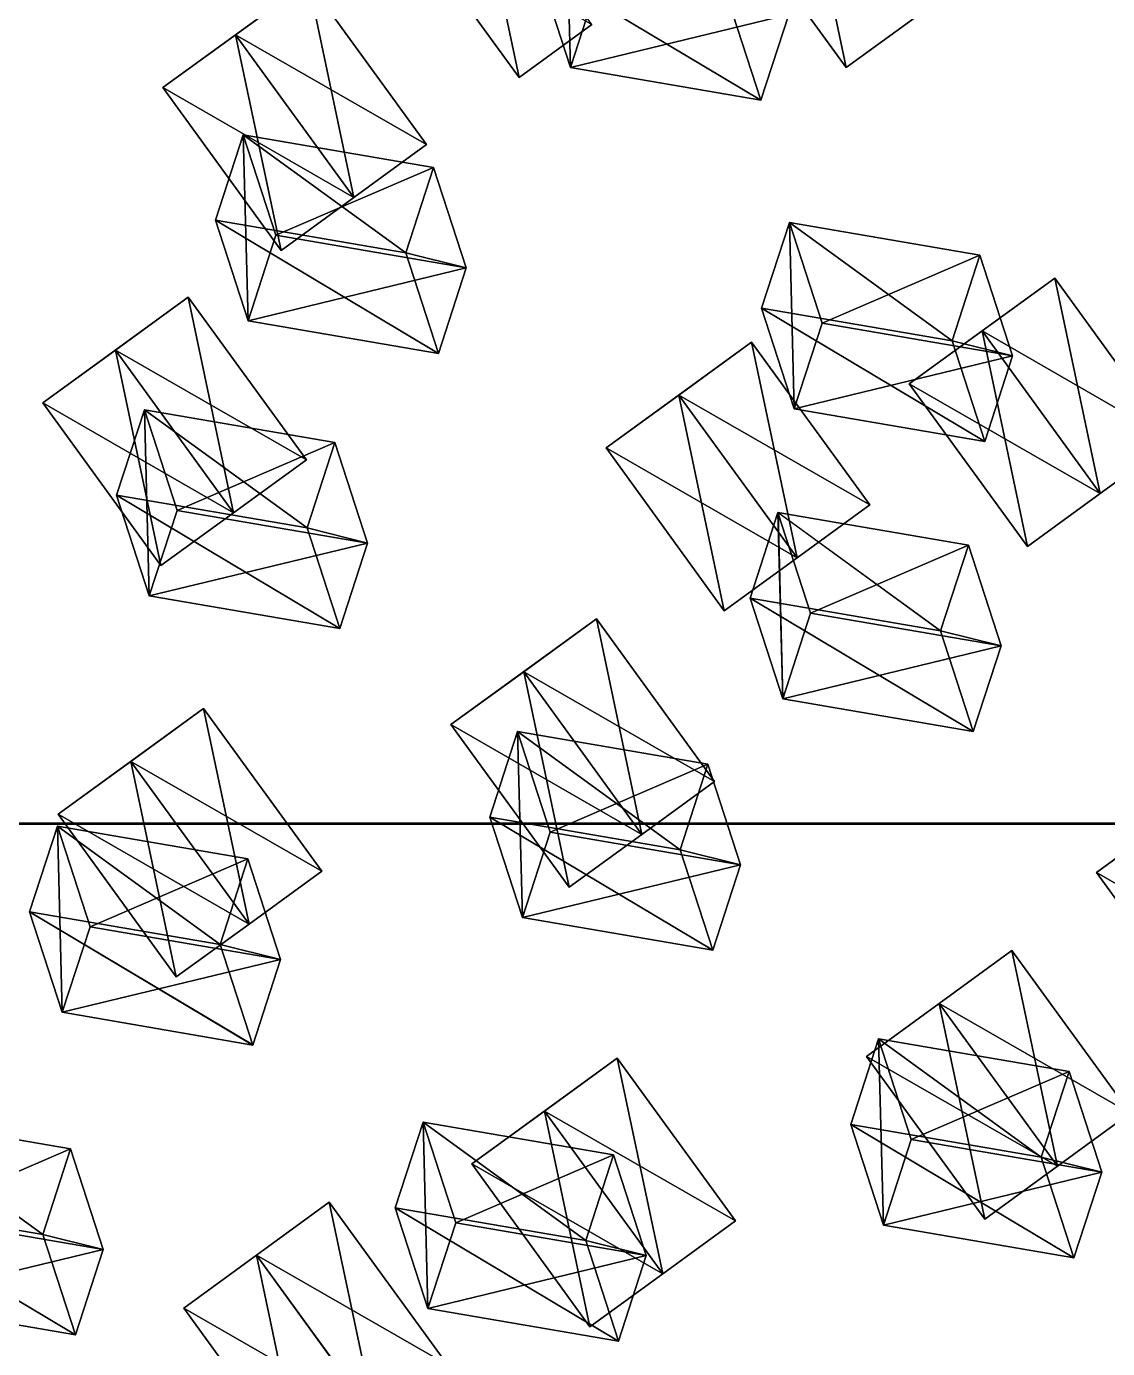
# Model space of a CAD drawing. Header units: metres. Extents: x -324 to 324, y -310 to 311.
# Drawn here: x 110.4 to 164.2, y 164.2 to 230 of the extents above; entities that cross this region are included whole.
import ezdxf

# ---------------------------------------------------------------- set-up
doc = ezdxf.new("R2010")
doc.units = ezdxf.units.M

msp = doc.modelspace()

# ---------------------------------------------------------------- linework, layer by layer
for points in [[(-61.753036, 190.3664, -738.10077), (261.85678, 190.37573, -938.09595), (100.055176, 307.93848, -1061.6997), (100.055275, 307.93857, -1061.6996)], [(261.94806, 190.31651, -938.3003), (61.935257, 190.3072, -1261.8992), (100.13973, 307.87, -1061.904), (100.13983, 307.8701, -1061.9039)], [(148.9338, 238.64662, -1072.1558), (145.31541, 236.01772, -1081.0999), (151.19327, 227.92754, -1081.0999), (151.19337, 227.92764, -1081.0997)], [(151.19327, 227.92754, -1081.0999), (154.81166, 230.55646, -1072.1558), (148.9338, 238.64662, -1072.1558), (148.93391, 238.64673, -1072.1556)], [(132.66292, 238.15616, -1099.0559), (129.04453, 235.52725, -1108), (134.92238, 227.43707, -1108), (134.92249, 227.43718, -1107.9999)], [(134.92238, 227.43707, -1108), (138.54077, 230.066, -1099.0559), (132.66292, 238.15616, -1099.0559), (132.66302, 238.15627, -1099.0558)], [(137.24017, 237.18297, -931.1051), (135.85825, 232.92981, -933.34143), (137.48271, 227.92941, -924.8351), (137.48282, 227.92952, -924.83496)], [(137.48271, 227.92941, -924.8351), (138.86465, 232.18257, -922.5988), (137.24017, 237.18297, -931.1051), (137.24028, 237.18307, -931.105)], [(154.81122, 230.55614, -1083.3362), (151.19327, 227.92754, -1081.0999), (145.31541, 236.01772, -1081.0999), (145.31552, 236.01782, -1081.0997)], [(138.54033, 230.06567, -1110.2363), (134.92238, 227.43707, -1108), (129.04453, 235.52725, -1108), (129.04463, 235.52736, -1107.9999)], [(146.9549, 226.30495, -927.599), (137.48271, 227.92941, -924.8351), (135.85825, 232.92981, -933.34143), (135.85835, 232.92992, -933.3413)], [(135.85825, 232.92981, -933.34143), (145.33041, 231.30534, -936.1053), (146.9549, 226.30495, -927.599), (146.955, 226.30505, -927.5989)], [(117.2115, 226.93005, -1137.2493), (120.82989, 229.55896, -1128.3052), (124.44783, 232.18756, -1130.5415), (124.44793, 232.18767, -1130.5414)], [(124.44783, 232.18756, -1130.5415), (120.829445, 229.55864, -1139.4856), (117.2115, 226.93005, -1137.2493), (117.2116, 226.93016, -1137.2491)], [(120.829445, 229.55864, -1139.4856), (124.44783, 232.18756, -1130.5415), (130.32568, 224.09738, -1130.5415), (130.32579, 224.09749, -1130.5414)], [(124.44783, 232.18756, -1130.5415), (120.82989, 229.55896, -1128.3052), (126.70774, 221.4688, -1128.3052), (126.70784, 221.4689, -1128.305)], [(126.70774, 221.4688, -1128.3052), (130.32568, 224.09738, -1130.5415), (124.44783, 232.18756, -1130.5415), (124.44793, 232.18767, -1130.5414)], [(148.33682, 230.5581, -925.3627), (138.86465, 232.18257, -922.5988), (137.48271, 227.92941, -924.8351), (137.48282, 227.92952, -924.83496)], [(148.33682, 230.5581, -925.3627), (146.9549, 226.30495, -927.599), (145.33041, 231.30534, -936.1053), (145.33052, 231.30545, -936.10516)], [(137.48271, 227.92941, -924.8351), (146.9549, 226.30495, -927.599), (148.33682, 230.5581, -925.3627), (148.33693, 230.55821, -925.36255)], [(154.81166, 230.55646, -1072.1558), (151.19327, 227.92754, -1081.0999), (154.81122, 230.55614, -1083.3362), (154.81133, 230.55624, -1083.336)], [(120.82989, 229.55896, -1128.3052), (117.2115, 226.93005, -1137.2493), (123.089355, 218.83987, -1137.2493), (123.089455, 218.83998, -1137.2491)], [(117.2115, 226.93005, -1137.2493), (120.829445, 229.55864, -1139.4856), (126.7073, 221.46848, -1139.4856), (126.7074, 221.46858, -1139.4855)], [(130.32568, 224.09738, -1130.5415), (126.7073, 221.46848, -1139.4856), (120.829445, 229.55864, -1139.4856), (120.829544, 229.55875, -1139.4855)], [(123.089355, 218.83987, -1137.2493), (126.70774, 221.4688, -1128.3052), (120.82989, 229.55896, -1128.3052), (120.82999, 229.55907, -1128.305)], [(138.54077, 230.066, -1099.0559), (134.92238, 227.43707, -1108), (138.54033, 230.06567, -1110.2363), (138.54044, 230.06578, -1110.2362)], [(126.7073, 221.46848, -1139.4856), (123.089355, 218.83987, -1137.2493), (117.2115, 226.93005, -1137.2493), (117.2116, 226.93016, -1137.2491)], [(129.29176, 218.71176, -902.24255), (119.81959, 220.33623, -899.4787), (121.201515, 224.58939, -897.2424), (121.201614, 224.5895, -897.24225)], [(121.201515, 224.58939, -897.2424), (119.81959, 220.33623, -899.4787), (121.44406, 215.33583, -890.97235), (121.44416, 215.33594, -890.9722)], [(121.44406, 215.33583, -890.97235), (122.82599, 219.58899, -888.7361), (121.201515, 224.58939, -897.2424), (121.201614, 224.5895, -897.24225)], [(130.67369, 222.96492, -900.0063), (121.201515, 224.58939, -897.2424), (122.82599, 219.58899, -888.7361), (122.82609, 219.5891, -888.73596)], [(121.201515, 224.58939, -897.2424), (130.67369, 222.96492, -900.0063), (129.29176, 218.71176, -902.24255), (129.29187, 218.71187, -902.24243)], [(126.7073, 221.46848, -1139.4856), (130.32568, 224.09738, -1130.5415), (126.70774, 221.4688, -1128.3052), (126.70784, 221.4689, -1128.305)], [(122.82599, 219.58899, -888.7361), (132.29817, 217.96452, -891.49994), (130.67369, 222.96492, -900.0063), (130.6738, 222.96503, -900.00616)], [(129.29176, 218.71176, -902.24255), (130.67369, 222.96492, -900.0063), (132.29817, 217.96452, -891.49994), (132.29828, 217.96463, -891.4998)], [(126.70774, 221.4688, -1128.3052), (123.089355, 218.83987, -1137.2493), (126.7073, 221.46848, -1139.4856), (126.7074, 221.46858, -1139.4855)], [(130.91623, 213.71136, -893.73627), (121.44406, 215.33583, -890.97235), (119.81959, 220.33623, -899.4787), (119.81969, 220.33633, -899.4786)], [(119.81959, 220.33623, -899.4787), (129.29176, 218.71176, -902.24255), (130.91623, 213.71136, -893.73627), (130.91634, 213.71147, -893.73615)], [(156.46036, 214.34418, -910.72504), (146.98819, 215.96864, -907.9612), (148.37012, 220.2218, -905.72485), (148.37022, 220.22191, -905.72473)], [(148.37012, 220.2218, -905.72485), (146.98819, 215.96864, -907.9612), (148.61266, 210.96825, -899.45483), (148.61276, 210.96835, -899.4547)], [(148.61266, 210.96825, -899.45483), (149.9946, 215.2214, -897.21857), (148.37012, 220.2218, -905.72485), (148.37022, 220.22191, -905.72473)], [(157.8423, 218.59734, -908.4888), (148.37012, 220.2218, -905.72485), (149.9946, 215.2214, -897.21857), (149.9947, 215.22151, -897.21844)], [(148.37012, 220.2218, -905.72485), (157.8423, 218.59734, -908.4888), (156.46036, 214.34418, -910.72504), (156.46046, 214.34428, -910.7249)], [(132.29817, 217.96452, -891.49994), (122.82599, 219.58899, -888.7361), (121.44406, 215.33583, -890.97235), (121.44416, 215.33594, -890.9722)], [(132.29817, 217.96452, -891.49994), (130.91623, 213.71136, -893.73627), (129.29176, 218.71176, -902.24255), (129.29187, 218.71187, -902.24243)], [(149.9946, 215.2214, -897.21857), (159.46677, 213.59694, -899.9824), (157.8423, 218.59734, -908.4888), (157.8424, 218.59744, -908.48865)], [(156.46036, 214.34418, -910.72504), (157.8423, 218.59734, -908.4888), (159.46677, 213.59694, -899.9824), (159.46687, 213.59705, -899.9823)], [(121.44406, 215.33583, -890.97235), (130.91623, 213.71136, -893.73627), (132.29817, 217.96452, -891.49994), (132.29828, 217.96463, -891.4998)], [(154.33195, 212.204, -1094.5039), (157.95035, 214.8329, -1085.5598), (161.5683, 217.4615, -1087.7961), (161.5684, 217.46161, -1087.796)], [(161.5683, 217.4615, -1087.7961), (157.9499, 214.83258, -1096.7402), (154.33195, 212.204, -1094.5039), (154.33206, 212.2041, -1094.5038)], [(157.9499, 214.83258, -1096.7402), (161.5683, 217.4615, -1087.7961), (167.44615, 209.37132, -1087.7961), (167.44626, 209.37143, -1087.796)], [(161.5683, 217.4615, -1087.7961), (157.95035, 214.8329, -1085.5598), (163.8282, 206.74274, -1085.5598), (163.82831, 206.74284, -1085.5597)], [(163.8282, 206.74274, -1085.5598), (167.44615, 209.37132, -1087.7961), (161.5683, 217.4615, -1087.7961), (161.5684, 217.46161, -1087.796)], [(111.232574, 211.25507, -1165.347), (114.85096, 213.88397, -1156.403), (118.4689, 216.51257, -1158.6393), (118.469, 216.51268, -1158.6392)], [(118.4689, 216.51257, -1158.6393), (114.85052, 213.88365, -1167.5834), (111.232574, 211.25507, -1165.347), (111.23267, 211.25517, -1165.3469)], [(114.85052, 213.88365, -1167.5834), (118.4689, 216.51257, -1158.6393), (124.346756, 208.4224, -1158.6393), (124.346855, 208.4225, -1158.6392)], [(118.4689, 216.51257, -1158.6393), (114.85096, 213.88397, -1156.403), (120.72881, 205.79381, -1156.403), (120.72891, 205.79391, -1156.4028)], [(120.72881, 205.79381, -1156.403), (124.346756, 208.4224, -1158.6393), (118.4689, 216.51257, -1158.6393), (118.469, 216.51268, -1158.6392)], [(158.08484, 209.34378, -902.21875), (148.61266, 210.96825, -899.45483), (146.98819, 215.96864, -907.9612), (146.9883, 215.96875, -907.96106)], [(146.98819, 215.96864, -907.9612), (156.46036, 214.34418, -910.72504), (158.08484, 209.34378, -902.21875), (158.08495, 209.34389, -902.2186)], [(159.46677, 213.59694, -899.9824), (149.9946, 215.2214, -897.21857), (148.61266, 210.96825, -899.45483), (148.61276, 210.96835, -899.4547)], [(157.95035, 214.8329, -1085.5598), (154.33195, 212.204, -1094.5039), (160.20981, 204.11382, -1094.5039), (160.20992, 204.11392, -1094.5038)], [(154.33195, 212.204, -1094.5039), (157.9499, 214.83258, -1096.7402), (163.82776, 206.74242, -1096.7402), (163.82787, 206.74252, -1096.7401)], [(159.46677, 213.59694, -899.9824), (158.08484, 209.34378, -902.21875), (156.46036, 214.34418, -910.72504), (156.46046, 214.34428, -910.7249)], [(167.44615, 209.37132, -1087.7961), (163.82776, 206.74242, -1096.7402), (157.9499, 214.83258, -1096.7402), (157.95001, 214.83269, -1096.7401)], [(160.20981, 204.11382, -1094.5039), (163.8282, 206.74274, -1085.5598), (157.95035, 214.8329, -1085.5598), (157.95045, 214.83301, -1085.5597)], [(114.85096, 213.88397, -1156.403), (111.232574, 211.25507, -1165.347), (117.11043, 203.16489, -1165.347), (117.11053, 203.165, -1165.3469)], [(111.232574, 211.25507, -1165.347), (114.85052, 213.88365, -1167.5834), (120.72837, 205.79349, -1167.5834), (120.72847, 205.7936, -1167.5833)], [(124.346756, 208.4224, -1158.6393), (120.72837, 205.79349, -1167.5834), (114.85052, 213.88365, -1167.5834), (114.85062, 213.88376, -1167.5833)], [(117.11043, 203.16489, -1165.347), (120.72881, 205.79381, -1156.403), (114.85096, 213.88397, -1156.403), (114.85106, 213.88408, -1156.4028)], [(139.25311, 209.0148, -1122.6477), (142.8715, 211.6437, -1113.7036), (146.48946, 214.27231, -1115.94), (146.48956, 214.27242, -1115.9398)], [(146.48946, 214.27231, -1115.94), (142.87106, 211.64339, -1124.884), (139.25311, 209.0148, -1122.6477), (139.25322, 209.01491, -1122.6476)], [(142.87106, 211.64339, -1124.884), (146.48946, 214.27231, -1115.94), (152.36731, 206.18213, -1115.94), (152.36742, 206.18224, -1115.9398)], [(146.48946, 214.27231, -1115.94), (142.8715, 211.6437, -1113.7036), (148.74936, 203.55354, -1113.7036), (148.74947, 203.55365, -1113.7035)], [(148.74936, 203.55354, -1113.7036), (152.36731, 206.18213, -1115.94), (146.48946, 214.27231, -1115.94), (146.48956, 214.27242, -1115.9398)], [(148.61266, 210.96825, -899.45483), (158.08484, 209.34378, -902.21875), (159.46677, 213.59694, -899.9824), (159.46687, 213.59705, -899.9823)], [(163.82776, 206.74242, -1096.7402), (160.20981, 204.11382, -1094.5039), (154.33195, 212.204, -1094.5039), (154.33206, 212.2041, -1094.5038)], [(120.72837, 205.79349, -1167.5834), (117.11043, 203.16489, -1165.347), (111.232574, 211.25507, -1165.347), (111.23267, 211.25517, -1165.3469)], [(142.8715, 211.6437, -1113.7036), (139.25311, 209.0148, -1122.6477), (145.13097, 200.92462, -1122.6477), (145.13107, 200.92473, -1122.6476)], [(139.25311, 209.0148, -1122.6477), (142.87106, 211.64339, -1124.884), (148.74892, 203.55322, -1124.884), (148.74902, 203.55333, -1124.8839)], [(152.36731, 206.18213, -1115.94), (148.74892, 203.55322, -1124.884), (142.87106, 211.64339, -1124.884), (142.87117, 211.6435, -1124.8839)], [(145.13097, 200.92462, -1122.6477), (148.74936, 203.55354, -1113.7036), (142.8715, 211.6437, -1113.7036), (142.87161, 211.64381, -1113.7035)], [(124.383606, 205.03609, -873.2001), (114.91143, 206.66055, -870.4362), (116.29336, 210.91371, -868.1999), (116.29346, 210.91382, -868.19977)], [(116.29336, 210.91371, -868.1999), (114.91143, 206.66055, -870.4362), (116.535904, 201.66016, -861.9299), (116.536, 201.66026, -861.92975)], [(116.535904, 201.66016, -861.9299), (117.91783, 205.91331, -859.6936), (116.29336, 210.91371, -868.1999), (116.29346, 210.91382, -868.19977)], [(125.76553, 209.28925, -870.9638), (116.29336, 210.91371, -868.1999), (117.91783, 205.91331, -859.6936), (117.91793, 205.91342, -859.6935)], [(116.29336, 210.91371, -868.1999), (125.76553, 209.28925, -870.9638), (124.383606, 205.03609, -873.2001), (124.383705, 205.0362, -873.19995)], [(117.91783, 205.91331, -859.6936), (127.39001, 204.28885, -862.45746), (125.76553, 209.28925, -870.9638), (125.76563, 209.28935, -870.9637)], [(124.383606, 205.03609, -873.2001), (125.76553, 209.28925, -870.9638), (127.39001, 204.28885, -862.45746), (127.39011, 204.28896, -862.45734)], [(163.82776, 206.74242, -1096.7402), (167.44615, 209.37132, -1087.7961), (163.8282, 206.74274, -1085.5598), (163.82831, 206.74284, -1085.5597)], [(120.72837, 205.79349, -1167.5834), (124.346756, 208.4224, -1158.6393), (120.72881, 205.79381, -1156.403), (120.72891, 205.79391, -1156.4028)], [(148.74892, 203.55322, -1124.884), (145.13097, 200.92462, -1122.6477), (139.25311, 209.0148, -1122.6477), (139.25322, 209.01491, -1122.6476)], [(126.00808, 200.03569, -864.6938), (116.535904, 201.66016, -861.9299), (114.91143, 206.66055, -870.4362), (114.91153, 206.66066, -870.4361)], [(114.91143, 206.66055, -870.4362), (124.383606, 205.03609, -873.2001), (126.00808, 200.03569, -864.6938), (126.00818, 200.0358, -864.69366)], [(163.8282, 206.74274, -1085.5598), (160.20981, 204.11382, -1094.5039), (163.82776, 206.74242, -1096.7402), (163.82787, 206.74252, -1096.7401)], [(127.39001, 204.28885, -862.45746), (117.91783, 205.91331, -859.6936), (116.535904, 201.66016, -861.9299), (116.536, 201.66026, -861.92975)], [(120.72881, 205.79381, -1156.403), (117.11043, 203.16489, -1165.347), (120.72837, 205.79349, -1167.5834), (120.72847, 205.7936, -1167.5833)], [(155.89375, 199.92395, -882.9493), (146.42159, 201.54842, -880.1854), (147.80351, 205.80157, -877.9491), (147.80362, 205.80168, -877.949)], [(147.80351, 205.80157, -877.9491), (146.42159, 201.54842, -880.1854), (148.04605, 196.54802, -871.6791), (148.04616, 196.54813, -871.67896)], [(148.04605, 196.54802, -871.6791), (149.428, 200.80118, -869.4428), (147.80351, 205.80157, -877.9491), (147.80362, 205.80168, -877.949)], [(157.2757, 204.17711, -880.713), (147.80351, 205.80157, -877.9491), (149.428, 200.80118, -869.4428), (149.4281, 200.80128, -869.4427)], [(147.80351, 205.80157, -877.9491), (157.2757, 204.17711, -880.713), (155.89375, 199.92395, -882.9493), (155.89386, 199.92406, -882.94916)], [(148.74892, 203.55322, -1124.884), (152.36731, 206.18213, -1115.94), (148.74936, 203.55354, -1113.7036), (148.74947, 203.55365, -1113.7035)], [(127.39001, 204.28885, -862.45746), (126.00808, 200.03569, -864.6938), (124.383606, 205.03609, -873.2001), (124.383705, 205.0362, -873.19995)], [(116.535904, 201.66016, -861.9299), (126.00808, 200.03569, -864.6938), (127.39001, 204.28885, -862.45746), (127.39011, 204.28896, -862.45734)], [(149.428, 200.80118, -869.4428), (158.90016, 199.17671, -872.20667), (157.2757, 204.17711, -880.713), (157.2758, 204.17722, -880.7129)], [(155.89375, 199.92395, -882.9493), (157.2757, 204.17711, -880.713), (158.90016, 199.17671, -872.20667), (158.90027, 199.17682, -872.20654)], [(148.74936, 203.55354, -1113.7036), (145.13097, 200.92462, -1122.6477), (148.74892, 203.55322, -1124.884), (148.74902, 203.55333, -1124.8839)], [(157.51823, 194.92355, -874.443), (148.04605, 196.54802, -871.6791), (146.42159, 201.54842, -880.1854), (146.42169, 201.54852, -880.1853)], [(146.42159, 201.54842, -880.1854), (155.89375, 199.92395, -882.9493), (157.51823, 194.92355, -874.443), (157.51834, 194.92366, -874.4429)], [(131.53702, 195.26056, -1151.2982), (135.15541, 197.88947, -1142.3541), (138.77336, 200.51807, -1144.5905), (138.77347, 200.51817, -1144.5903)], [(138.77336, 200.51807, -1144.5905), (135.15497, 197.88914, -1153.5345), (131.53702, 195.26056, -1151.2982), (131.53712, 195.26067, -1151.2981)], [(135.15497, 197.88914, -1153.5345), (138.77336, 200.51807, -1144.5905), (144.65121, 192.42789, -1144.5905), (144.65132, 192.428, -1144.5903)], [(138.77336, 200.51807, -1144.5905), (135.15541, 197.88947, -1142.3541), (141.03326, 189.7993, -1142.3541), (141.03337, 189.79941, -1142.354)], [(141.03326, 189.7993, -1142.3541), (144.65121, 192.42789, -1144.5905), (138.77336, 200.51807, -1144.5905), (138.77347, 200.51817, -1144.5903)], [(158.90016, 199.17671, -872.20667), (149.428, 200.80118, -869.4428), (148.04605, 196.54802, -871.6791), (148.04616, 196.54813, -871.67896)], [(158.90016, 199.17671, -872.20667), (157.51823, 194.92355, -874.443), (155.89375, 199.92395, -882.9493), (155.89386, 199.92406, -882.94916)], [(148.04605, 196.54802, -871.6791), (157.51823, 194.92355, -874.443), (158.90016, 199.17671, -872.20667), (158.90027, 199.17682, -872.20654)], [(135.15541, 197.88947, -1142.3541), (131.53702, 195.26056, -1151.2982), (137.41487, 187.17038, -1151.2982), (137.41498, 187.17049, -1151.2981)], [(131.53702, 195.26056, -1151.2982), (135.15497, 197.88914, -1153.5345), (141.03282, 189.79898, -1153.5345), (141.03293, 189.79909, -1153.5344)], [(144.65121, 192.42789, -1144.5905), (141.03282, 189.79898, -1153.5345), (135.15497, 197.88914, -1153.5345), (135.15508, 197.88925, -1153.5344)], [(137.41487, 187.17038, -1151.2982), (141.03326, 189.7993, -1142.3541), (135.15541, 197.88947, -1142.3541), (135.15552, 197.88957, -1142.354)], [(111.99781, 190.80408, -1188.1477), (115.616196, 193.43298, -1179.2036), (119.23414, 196.06158, -1181.44), (119.23424, 196.06169, -1181.4398)], [(119.23414, 196.06158, -1181.44), (115.61575, 193.43266, -1190.384), (111.99781, 190.80408, -1188.1477), (111.99791, 190.80418, -1188.1476)], [(115.61575, 193.43266, -1190.384), (119.23414, 196.06158, -1181.44), (125.11199, 187.9714, -1181.44), (125.11209, 187.97151, -1181.4398)], [(119.23414, 196.06158, -1181.44), (115.616196, 193.43298, -1179.2036), (121.49405, 185.34282, -1179.2036), (121.49415, 185.34293, -1179.2035)], [(121.49405, 185.34282, -1179.2036), (125.11199, 187.9714, -1181.44), (119.23414, 196.06158, -1181.44), (119.23424, 196.06169, -1181.4398)], [(141.03282, 189.79898, -1153.5345), (137.41487, 187.17038, -1151.2982), (131.53702, 195.26056, -1151.2982), (131.53712, 195.26067, -1151.2981)], [(142.93921, 189.03864, -854.24133), (133.46704, 190.6631, -851.4775), (134.84897, 194.91626, -849.24115), (134.84908, 194.91637, -849.241)], [(134.84897, 194.91626, -849.24115), (133.46704, 190.6631, -851.4775), (135.0915, 185.6627, -842.9711), (135.09161, 185.66281, -842.971)], [(135.0915, 185.6627, -842.9711), (136.47345, 189.91586, -840.73486), (134.84897, 194.91626, -849.24115), (134.84908, 194.91637, -849.241)], [(144.32115, 193.2918, -852.00507), (134.84897, 194.91626, -849.24115), (136.47345, 189.91586, -840.73486), (136.47356, 189.91597, -840.73474)], [(134.84897, 194.91626, -849.24115), (144.32115, 193.2918, -852.00507), (142.93921, 189.03864, -854.24133), (142.93932, 189.03874, -854.2412)], [(115.616196, 193.43298, -1179.2036), (111.99781, 190.80408, -1188.1477), (117.87566, 182.7139, -1188.1477), (117.87576, 182.714, -1188.1476)], [(111.99781, 190.80408, -1188.1477), (115.61575, 193.43266, -1190.384), (121.49361, 185.3425, -1190.384), (121.493706, 185.3426, -1190.3839)], [(125.11199, 187.9714, -1181.44), (121.49361, 185.3425, -1190.384), (115.61575, 193.43266, -1190.384), (115.61585, 193.43277, -1190.3839)], [(117.87566, 182.7139, -1188.1477), (121.49405, 185.34282, -1179.2036), (115.616196, 193.43298, -1179.2036), (115.616295, 193.43309, -1179.2035)], [(136.47345, 189.91586, -840.73486), (145.94562, 188.2914, -843.4987), (144.32115, 193.2918, -852.00507), (144.32126, 193.2919, -852.00494)], [(142.93921, 189.03864, -854.24133), (144.32115, 193.2918, -852.00507), (145.94562, 188.2914, -843.4987), (145.94572, 188.2915, -843.4986)], [(163.64423, 187.90488, -1108), (167.26262, 190.53378, -1099.0559), (170.88057, 193.16238, -1101.2922), (170.88068, 193.16249, -1101.2921)], [(170.88057, 193.16238, -1101.2922), (167.26218, 190.53346, -1110.2363), (163.64423, 187.90488, -1108), (163.64433, 187.90498, -1107.9999)], [(141.03282, 189.79898, -1153.5345), (144.65121, 192.42789, -1144.5905), (141.03326, 189.7993, -1142.3541), (141.03337, 189.79941, -1142.354)], [(121.49361, 185.3425, -1190.384), (117.87566, 182.7139, -1188.1477), (111.99781, 190.80408, -1188.1477), (111.99791, 190.80418, -1188.1476)], [(144.56369, 184.03824, -845.73505), (135.0915, 185.6627, -842.9711), (133.46704, 190.6631, -851.4775), (133.46715, 190.66321, -851.47736)], [(133.46704, 190.6631, -851.4775), (142.93921, 189.03864, -854.24133), (144.56369, 184.03824, -845.73505), (144.5638, 184.03835, -845.7349)], [(-61.753036, 190.3664, -738.10077), (161.85379, 117.71219, -738.10077), (261.85678, 190.37573, -938.09595), (261.85687, 190.37584, -938.0958)], [(61.803394, -190.21127, -1262), (61.803425, 190.21133, -1262), (200, 2.2904767e-05, -1262), (200.0001, 0.00012290476, -1261.9999)], [(261.94806, 190.31651, -938.3003), (200.13191, 0.09591675, -1261.8993), (61.935257, 190.3072, -1261.8992), (61.935356, 190.30731, -1261.899)], [(120.054825, 184.33064, -831.14575), (110.58265, 185.95511, -828.3819), (111.96458, 190.20827, -826.14557), (111.964676, 190.20837, -826.14545)], [(111.96458, 190.20827, -826.14557), (110.58265, 185.95511, -828.3819), (112.20712, 180.95471, -819.87555), (112.20722, 180.95482, -819.8754)], [(112.20712, 180.95471, -819.87555), (113.58905, 185.20787, -817.6393), (111.96458, 190.20827, -826.14557), (111.964676, 190.20837, -826.14545)], [(121.43675, 188.5838, -828.9095), (111.96458, 190.20827, -826.14557), (113.58905, 185.20787, -817.6393), (113.58915, 185.20798, -817.63916)], [(111.96458, 190.20827, -826.14557), (121.43675, 188.5838, -828.9095), (120.054825, 184.33064, -831.14575), (120.054924, 184.33075, -831.1456)], [(161.96648, 117.557076, -738.10077), (323.78568, 7.632487e-05, -1061.6997), (261.97623, 190.21135, -938.0959), (261.97632, 190.21146, -938.09576)], [(167.26262, 190.53378, -1099.0559), (163.64423, 187.90488, -1108), (169.52208, 179.8147, -1108), (169.52219, 179.8148, -1107.9999)], [(163.64423, 187.90488, -1108), (167.26218, 190.53346, -1110.2363), (173.14003, 182.4433, -1110.2363), (173.14014, 182.4434, -1110.2362)], [(145.94562, 188.2914, -843.4987), (136.47345, 189.91586, -840.73486), (135.0915, 185.6627, -842.9711), (135.09161, 185.66281, -842.971)], [(141.03326, 189.7993, -1142.3541), (137.41487, 187.17038, -1151.2982), (141.03282, 189.79898, -1153.5345), (141.03293, 189.79909, -1153.5344)], [(145.94562, 188.2914, -843.4987), (144.56369, 184.03824, -845.73505), (142.93921, 189.03864, -854.24133), (142.93932, 189.03874, -854.2412)], [(113.58905, 185.20787, -817.6393), (123.061226, 183.5834, -820.40314), (121.43675, 188.5838, -828.9095), (121.43685, 188.58391, -828.90936)], [(120.054825, 184.33064, -831.14575), (121.43675, 188.5838, -828.9095), (123.061226, 183.5834, -820.40314), (123.061325, 183.58351, -820.403)], [(135.0915, 185.6627, -842.9711), (144.56369, 184.03824, -845.73505), (145.94562, 188.2914, -843.4987), (145.94572, 188.2915, -843.4986)], [(121.49361, 185.3425, -1190.384), (125.11199, 187.9714, -1181.44), (121.49405, 185.34282, -1179.2036), (121.49415, 185.34293, -1179.2035)], [(173.14003, 182.4433, -1110.2363), (169.52208, 179.8147, -1108), (163.64423, 187.90488, -1108), (163.64433, 187.90498, -1107.9999)], [(121.6793, 179.33025, -822.63947), (112.20712, 180.95471, -819.87555), (110.58265, 185.95511, -828.3819), (110.58275, 185.95522, -828.3818)], [(110.58265, 185.95511, -828.3819), (120.054825, 184.33064, -831.14575), (121.6793, 179.33025, -822.63947), (121.6794, 179.33035, -822.63934)], [(123.061226, 183.5834, -820.40314), (113.58905, 185.20787, -817.6393), (112.20712, 180.95471, -819.87555), (112.20722, 180.95482, -819.8754)], [(121.49405, 185.34282, -1179.2036), (117.87566, 182.7139, -1188.1477), (121.49361, 185.3425, -1190.384), (121.493706, 185.3426, -1190.3839)], [(123.061226, 183.5834, -820.40314), (121.6793, 179.33025, -822.63947), (120.054825, 184.33064, -831.14575), (120.054924, 184.33075, -831.1456)], [(112.20712, 180.95471, -819.87555), (121.6793, 179.33025, -822.63947), (123.061226, 183.5834, -820.40314), (123.061325, 183.58351, -820.403)], [(152.20473, 178.76605, -1137.2493), (155.82312, 181.39496, -1128.3052), (159.44107, 184.02356, -1130.5415), (159.44118, 184.02367, -1130.5414)], [(159.44107, 184.02356, -1130.5415), (155.82268, 181.39464, -1139.4856), (152.20473, 178.76605, -1137.2493), (152.20483, 178.76616, -1137.2491)], [(155.82268, 181.39464, -1139.4856), (159.44107, 184.02356, -1130.5415), (165.31892, 175.93338, -1130.5415), (165.31903, 175.93349, -1130.5414)], [(159.44107, 184.02356, -1130.5415), (155.82312, 181.39496, -1128.3052), (161.70097, 173.3048, -1128.3052), (161.70108, 173.3049, -1128.305)], [(161.70097, 173.3048, -1128.3052), (165.31892, 175.93338, -1130.5415), (159.44107, 184.02356, -1130.5415), (159.44118, 184.02367, -1130.5414)], [(155.82312, 181.39496, -1128.3052), (152.20473, 178.76605, -1137.2493), (158.08258, 170.67587, -1137.2493), (158.08269, 170.67598, -1137.2491)], [(152.20473, 178.76605, -1137.2493), (155.82268, 181.39464, -1139.4856), (161.70053, 173.30447, -1139.4856), (161.70064, 173.30458, -1139.4855)], [(165.31892, 175.93338, -1130.5415), (161.70053, 173.30447, -1139.4856), (155.82268, 181.39464, -1139.4856), (155.82278, 181.39474, -1139.4855)], [(158.08258, 170.67587, -1137.2493), (161.70097, 173.3048, -1128.3052), (155.82312, 181.39496, -1128.3052), (155.82323, 181.39507, -1128.305)], [(160.8954, 173.75189, -836.264), (151.42323, 175.37636, -833.5001), (152.80516, 179.62952, -831.2638), (152.80527, 179.62962, -831.2637)], [(152.80516, 179.62952, -831.2638), (151.42323, 175.37636, -833.5001), (153.0477, 170.37596, -824.9938), (153.0478, 170.37607, -824.99365)], [(153.0477, 170.37596, -824.9938), (154.42964, 174.62912, -822.7575), (152.80516, 179.62952, -831.2638), (152.80527, 179.62962, -831.2637)], [(162.27734, 178.00505, -834.0277), (152.80516, 179.62952, -831.2638), (154.42964, 174.62912, -822.7575), (154.42975, 174.62923, -822.7574)], [(152.80516, 179.62952, -831.2638), (162.27734, 178.00505, -834.0277), (160.8954, 173.75189, -836.264), (160.89551, 173.752, -836.26385)], [(132.57452, 173.41592, -1175.2964), (136.19292, 176.04483, -1166.3523), (139.81087, 178.67343, -1168.5886), (139.81097, 178.67354, -1168.5885)], [(139.81087, 178.67343, -1168.5886), (136.19247, 176.04451, -1177.5327), (132.57452, 173.41592, -1175.2964), (132.57463, 173.41603, -1175.2963)], [(136.19247, 176.04451, -1177.5327), (139.81087, 178.67343, -1168.5886), (145.68872, 170.58325, -1168.5886), (145.68883, 170.58336, -1168.5885)], [(139.81087, 178.67343, -1168.5886), (136.19292, 176.04483, -1166.3523), (142.07077, 167.95467, -1166.3523), (142.07088, 167.95477, -1166.3522)], [(142.07077, 167.95467, -1166.3523), (145.68872, 170.58325, -1168.5886), (139.81087, 178.67343, -1168.5886), (139.81097, 178.67354, -1168.5885)], [(161.70053, 173.30447, -1139.4856), (158.08258, 170.67587, -1137.2493), (152.20473, 178.76605, -1137.2493), (152.20483, 178.76616, -1137.2491)], [(154.42964, 174.62912, -822.7575), (163.90181, 173.00465, -825.52136), (162.27734, 178.00505, -834.0277), (162.27745, 178.00516, -834.0276)], [(160.8954, 173.75189, -836.264), (162.27734, 178.00505, -834.0277), (163.90181, 173.00465, -825.52136), (163.90192, 173.00476, -825.52124)], [(111.24153, 169.9143, -798.2813), (101.769356, 171.53877, -795.51746), (103.15128, 175.79193, -793.2811), (103.15138, 175.79204, -793.281)], [(112.62346, 174.16747, -796.04504), (103.15128, 175.79193, -793.2811), (104.77576, 170.79153, -784.77484), (104.775856, 170.79164, -784.7747)], [(103.15128, 175.79193, -793.2811), (112.62346, 174.16747, -796.04504), (111.24153, 169.9143, -798.2813), (111.24163, 169.91441, -798.2812)], [(136.19292, 176.04483, -1166.3523), (132.57452, 173.41592, -1175.2964), (138.45238, 165.32574, -1175.2964), (138.45248, 165.32585, -1175.2963)], [(132.57452, 173.41592, -1175.2964), (136.19247, 176.04451, -1177.5327), (142.07033, 167.95435, -1177.5327), (142.07043, 167.95445, -1177.5326)], [(145.68872, 170.58325, -1168.5886), (142.07033, 167.95435, -1177.5327), (136.19247, 176.04451, -1177.5327), (136.19258, 176.04462, -1177.5326)], [(138.45238, 165.32574, -1175.2964), (142.07077, 167.95467, -1166.3523), (136.19292, 176.04483, -1166.3523), (136.19302, 176.04494, -1166.3522)], [(161.70053, 173.30447, -1139.4856), (165.31892, 175.93338, -1130.5415), (161.70097, 173.3048, -1128.3052), (161.70108, 173.3049, -1128.305)], [(138.2409, 169.61243, -814.39166), (128.76874, 171.2369, -811.6278), (130.15067, 175.49005, -809.3915), (130.15077, 175.49016, -809.39136)], [(130.15067, 175.49005, -809.3915), (128.76874, 171.2369, -811.6278), (130.3932, 166.2365, -803.12146), (130.39331, 166.2366, -803.12134)], [(130.3932, 166.2365, -803.12146), (131.77515, 170.48965, -800.8852), (130.15067, 175.49005, -809.3915), (130.15077, 175.49016, -809.39136)], [(139.62285, 173.86559, -812.1554), (130.15067, 175.49005, -809.3915), (131.77515, 170.48965, -800.8852), (131.77525, 170.48976, -800.8851)], [(130.15067, 175.49005, -809.3915), (139.62285, 173.86559, -812.1554), (138.2409, 169.61243, -814.39166), (138.24101, 169.61253, -814.39154)], [(162.51988, 168.7515, -827.7577), (153.0477, 170.37596, -824.9938), (151.42323, 175.37636, -833.5001), (151.42334, 175.37646, -833.5)], [(151.42323, 175.37636, -833.5001), (160.8954, 173.75189, -836.264), (162.51988, 168.7515, -827.7577), (162.51999, 168.7516, -827.75757)], [(163.90181, 173.00465, -825.52136), (154.42964, 174.62912, -822.7575), (153.0477, 170.37596, -824.9938), (153.0478, 170.37607, -824.99365)], [(104.77576, 170.79153, -784.77484), (114.24793, 169.16707, -787.5387), (112.62346, 174.16747, -796.04504), (112.62356, 174.16757, -796.0449)], [(111.24153, 169.9143, -798.2813), (112.62346, 174.16747, -796.04504), (114.24793, 169.16707, -787.5387), (114.24803, 169.16718, -787.5386)], [(131.77515, 170.48965, -800.8852), (141.24731, 168.86519, -803.64905), (139.62285, 173.86559, -812.1554), (139.62296, 173.86569, -812.1553)], [(138.2409, 169.61243, -814.39166), (139.62285, 173.86559, -812.1554), (141.24731, 168.86519, -803.64905), (141.24742, 168.8653, -803.6489)], [(163.90181, 173.00465, -825.52136), (162.51988, 168.7515, -827.7577), (160.8954, 173.75189, -836.264), (160.89551, 173.752, -836.26385)], [(142.07033, 167.95435, -1177.5327), (138.45238, 165.32574, -1175.2964), (132.57452, 173.41592, -1175.2964), (132.57463, 173.41603, -1175.2963)], [(153.0477, 170.37596, -824.9938), (162.51988, 168.7515, -827.7577), (163.90181, 173.00465, -825.52136), (163.90192, 173.00476, -825.52124)], [(161.70097, 173.3048, -1128.3052), (158.08258, 170.67587, -1137.2493), (161.70053, 173.30447, -1139.4856), (161.70064, 173.30458, -1139.4855)], [(112.866005, 164.91391, -789.775), (103.39383, 166.53838, -787.0111), (101.769356, 171.53877, -795.51746), (101.769455, 171.53888, -795.51733)], [(101.769356, 171.53877, -795.51746), (111.24153, 169.9143, -798.2813), (112.866005, 164.91391, -789.775), (112.866104, 164.91402, -789.7749)], [(118.24731, 166.25313, -1206.8949), (121.86569, 168.88203, -1197.9508), (125.483635, 171.51064, -1200.1871), (125.483734, 171.51074, -1200.187)], [(125.483635, 171.51064, -1200.1871), (121.86525, 168.88171, -1209.1312), (118.24731, 166.25313, -1206.8949), (118.247406, 166.25323, -1206.8948)], [(121.86525, 168.88171, -1209.1312), (125.483635, 171.51064, -1200.1871), (131.3615, 163.42046, -1200.1871), (131.3616, 163.42056, -1200.187)], [(125.483635, 171.51064, -1200.1871), (121.86569, 168.88203, -1197.9508), (127.743546, 160.79187, -1197.9508), (127.743645, 160.79198, -1197.9507)], [(127.743546, 160.79187, -1197.9508), (131.3615, 163.42046, -1200.1871), (125.483635, 171.51064, -1200.1871), (125.483734, 171.51074, -1200.187)], [(139.86539, 164.61203, -805.8854), (130.3932, 166.2365, -803.12146), (128.76874, 171.2369, -811.6278), (128.76884, 171.237, -811.6277)], [(128.76874, 171.2369, -811.6278), (138.2409, 169.61243, -814.39166), (139.86539, 164.61203, -805.8854), (139.8655, 164.61214, -805.88525)], [(114.24793, 169.16707, -787.5387), (104.77576, 170.79153, -784.77484), (103.39383, 166.53838, -787.0111), (103.39393, 166.53848, -787.011)], [(141.24731, 168.86519, -803.64905), (131.77515, 170.48965, -800.8852), (130.3932, 166.2365, -803.12146), (130.39331, 166.2366, -803.12134)], [(142.07033, 167.95435, -1177.5327), (145.68872, 170.58325, -1168.5886), (142.07077, 167.95467, -1166.3523), (142.07088, 167.95477, -1166.3522)], [(114.24793, 169.16707, -787.5387), (112.866005, 164.91391, -789.775), (111.24153, 169.9143, -798.2813), (111.24163, 169.91441, -798.2812)], [(141.24731, 168.86519, -803.64905), (139.86539, 164.61203, -805.8854), (138.2409, 169.61243, -814.39166), (138.24101, 169.61253, -814.39154)], [(103.39383, 166.53838, -787.0111), (112.866005, 164.91391, -789.775), (114.24793, 169.16707, -787.5387), (114.24803, 169.16718, -787.5386)], [(121.86569, 168.88203, -1197.9508), (118.24731, 166.25313, -1206.8949), (124.12516, 158.16295, -1206.8949), (124.12526, 158.16306, -1206.8948)], [(118.24731, 166.25313, -1206.8949), (121.86525, 168.88171, -1209.1312), (127.7431, 160.79155, -1209.1312), (127.7432, 160.79166, -1209.1311)], [(131.3615, 163.42046, -1200.1871), (127.7431, 160.79155, -1209.1312), (121.86525, 168.88171, -1209.1312), (121.86535, 168.88182, -1209.1311)], [(124.12516, 158.16295, -1206.8949), (127.743546, 160.79187, -1197.9508), (121.86569, 168.88203, -1197.9508), (121.86579, 168.88214, -1197.9507)], [(130.3932, 166.2365, -803.12146), (139.86539, 164.61203, -805.8854), (141.24731, 168.86519, -803.64905), (141.24742, 168.8653, -803.6489)], [(142.07077, 167.95467, -1166.3523), (138.45238, 165.32574, -1175.2964), (142.07033, 167.95435, -1177.5327), (142.07043, 167.95445, -1177.5326)], [(127.7431, 160.79155, -1209.1312), (124.12516, 158.16295, -1206.8949), (118.24731, 166.25313, -1206.8949), (118.247406, 166.25323, -1206.8948)]]:
    msp.add_3dface(points)

doc.saveas('drawing.dxf')
